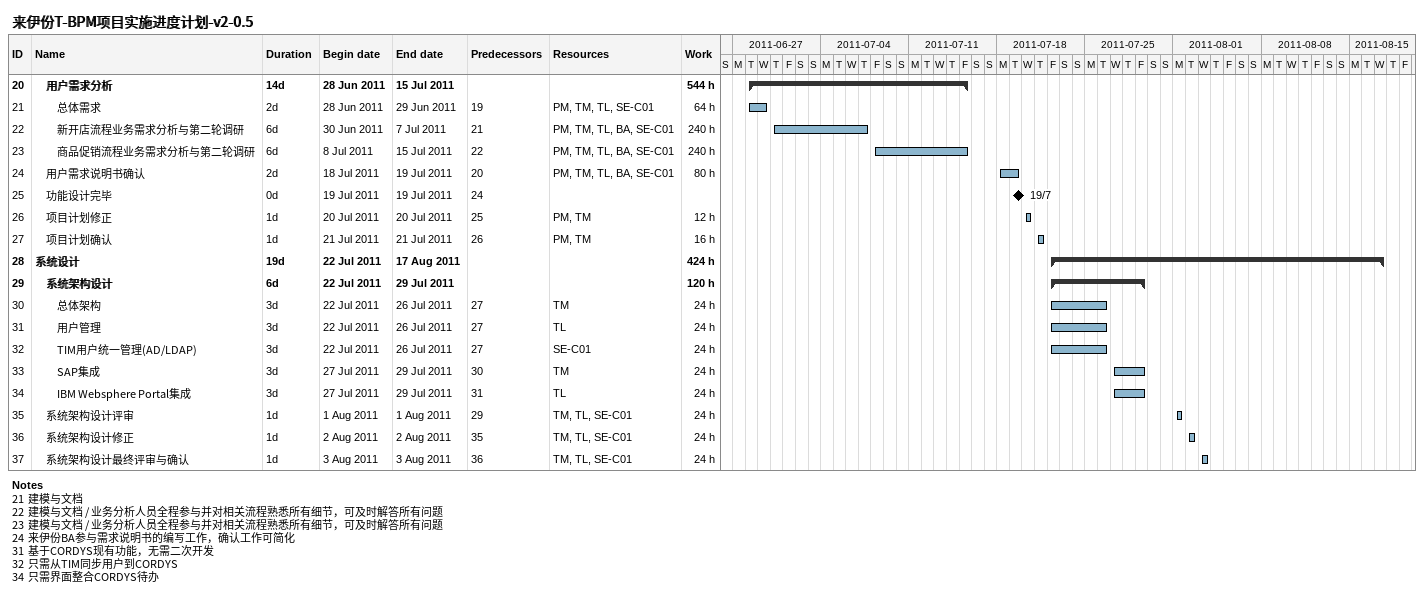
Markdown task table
来伊份T-BPM项目实施进度计划-v2-0.5

| ID | Level | Task | Duration | Start | Finish | Predecessors | Resources | Work (h) |
|---|---|---|---|---|---|---|---|---|
| 20 | 2 | **用户需求分析** | 14d | 2011-06-28 | 2011-07-15 |  |  | 544 |
| 21 | 3 | 总体需求 | 2d | 2011-06-28 | 2011-06-29 | 19 | PM, TM, TL, SE-C01 | 64 |
| 22 | 3 | 新开店流程业务需求分析与第二轮调研 | 6d | 2011-06-30 | 2011-07-07 | 21 | PM, TM, TL, BA, SE-C01 | 240 |
| 23 | 3 | 商品促销流程业务需求分析与第二轮调研 | 6d | 2011-07-08 | 2011-07-15 | 22 | PM, TM, TL, BA, SE-C01 | 240 |
| 24 | 2 | 用户需求说明书确认 | 2d | 2011-07-18 | 2011-07-19 | 20 | PM, TM, TL, BA, SE-C01 | 80 |
| 25 | 2 | 功能设计完毕 | 0d | 2011-07-19 | 2011-07-19 | 24 |  |  |
| 26 | 2 | 项目计划修正 | 1d | 2011-07-20 | 2011-07-20 | 25 | PM, TM | 12 |
| 27 | 2 | 项目计划确认 | 1d | 2011-07-21 | 2011-07-21 | 26 | PM, TM | 16 |
| 28 | 1 | **系统设计** | 19d | 2011-07-22 | 2011-08-17 |  |  | 424 |
| 29 | 2 | **系统架构设计** | 6d | 2011-07-22 | 2011-07-29 |  |  | 120 |
| 30 | 3 | 总体架构 | 3d | 2011-07-22 | 2011-07-26 | 27 | TM | 24 |
| 31 | 3 | 用户管理 | 3d | 2011-07-22 | 2011-07-26 | 27 | TL | 24 |
| 32 | 3 | TIM用户统一管理(AD/LDAP) | 3d | 2011-07-22 | 2011-07-26 | 27 | SE-C01 | 24 |
| 33 | 3 | SAP集成 | 3d | 2011-07-27 | 2011-07-29 | 30 | TM | 24 |
| 34 | 3 | IBM Websphere Portal集成 | 3d | 2011-07-27 | 2011-07-29 | 31 | TL | 24 |
| 35 | 2 | 系统架构设计评审 | 1d | 2011-08-01 | 2011-08-01 | 29 | TM, TL, SE-C01 | 24 |
| 36 | 2 | 系统架构设计修正 | 1d | 2011-08-02 | 2011-08-02 | 35 | TM, TL, SE-C01 | 24 |
| 37 | 2 | 系统架构设计最终评审与确认 | 1d | 2011-08-03 | 2011-08-03 | 36 | TM, TL, SE-C01 | 24 |

Notes
- 21: 建模与文档
- 22: 建模与文档 / 业务分析人员全程参与并对相关流程熟悉所有细节，可及时解答所有问题
- 23: 建模与文档 / 业务分析人员全程参与并对相关流程熟悉所有细节，可及时解答所有问题
- 24: 来伊份BA参与需求说明书的编写工作，确认工作可简化
- 31: 基于CORDYS现有功能，无需二次开发
- 32: 只需从TIM同步用户到CORDYS
- 34: 只需界面整合CORDYS待办
